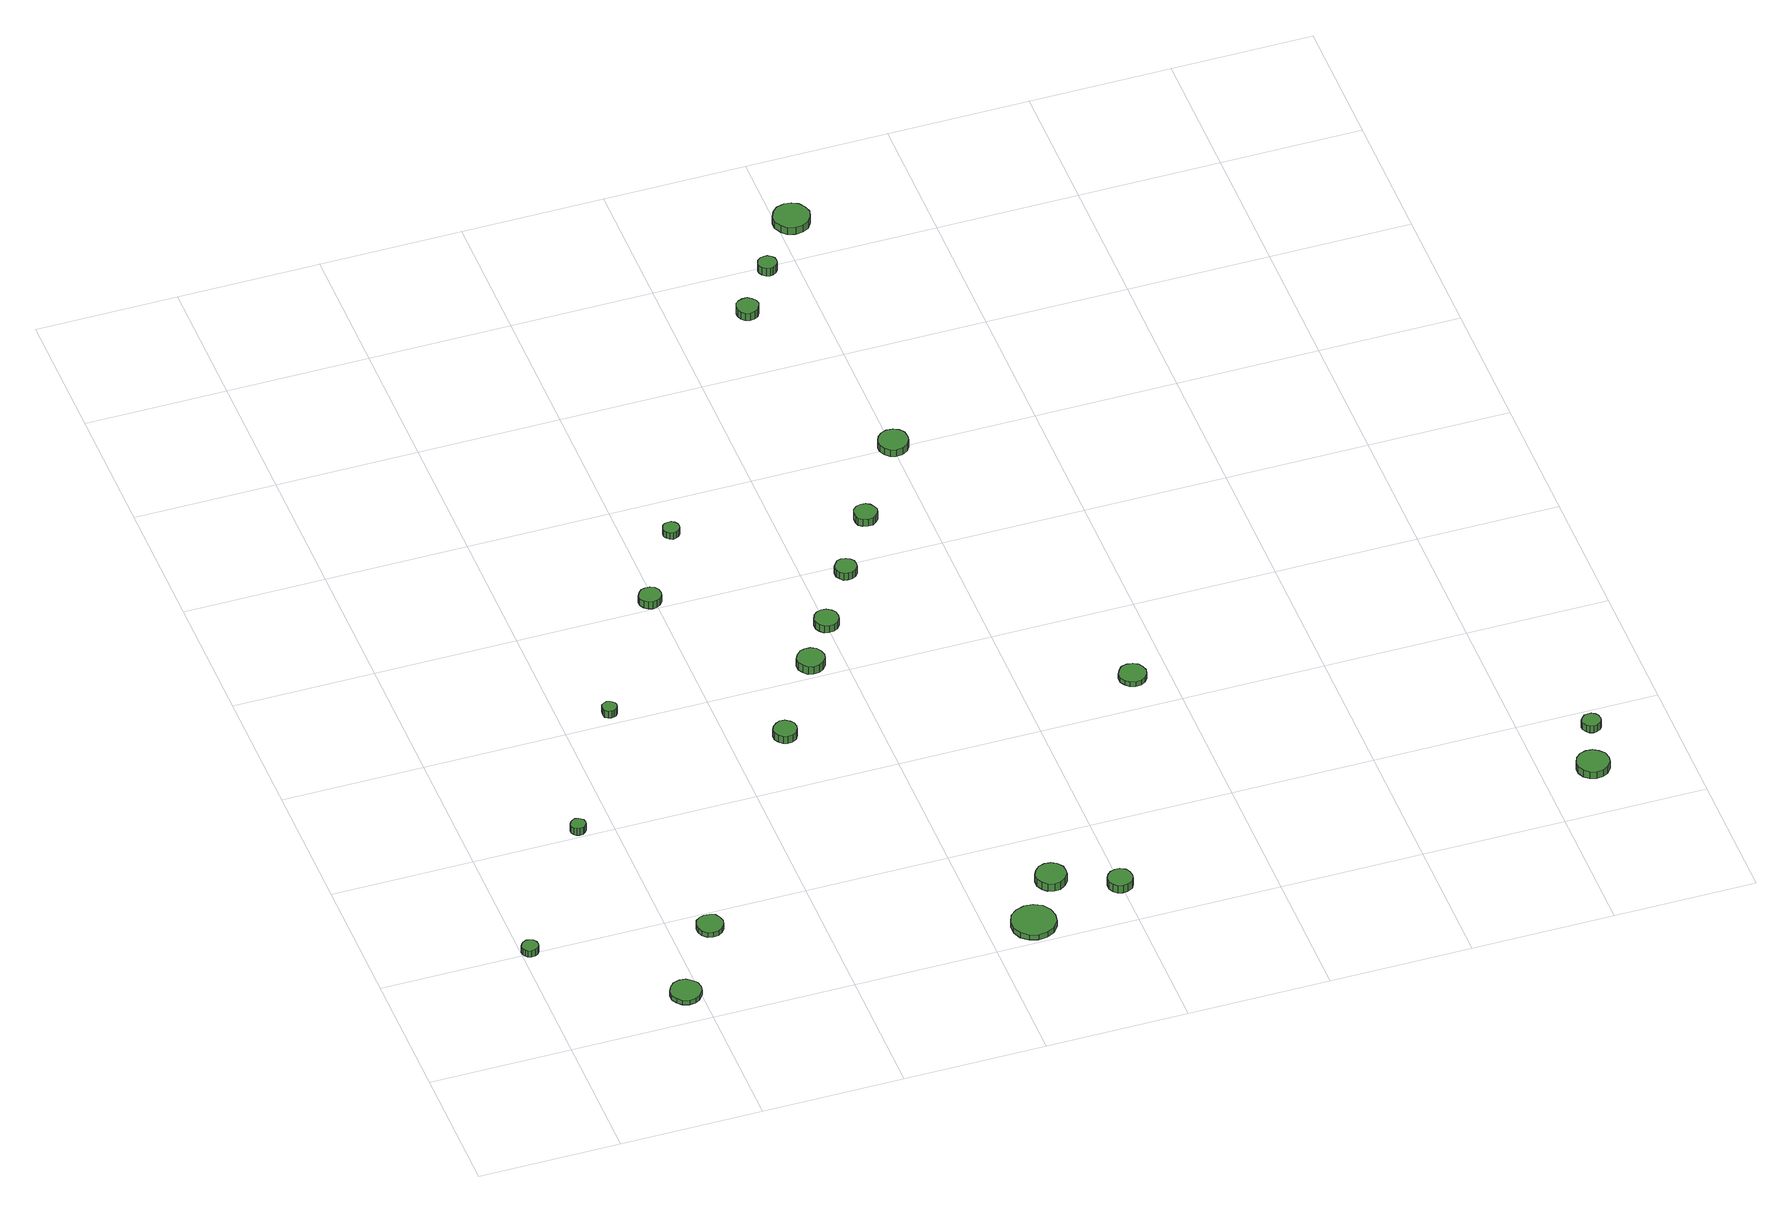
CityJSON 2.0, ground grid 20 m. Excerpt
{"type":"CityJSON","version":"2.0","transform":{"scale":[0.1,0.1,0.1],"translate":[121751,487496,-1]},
"CityObjects":{
"tree1":{"type":"SolitaryVegetationObject","attributes":{"function":"something"},"geometry":[{"type":"MultiSurface","lod":"1","boundaries":[[[0,1,2,3,4,5,6,7,8,9,10,11,12,13,14]],[[15,16,17,18,19,20,21,22,23,24,25,26,27,28,29]],[[0,29,28,1]],[[1,28,27,2]],[[2,27,26,3]],[[3,26,25,4]],[[4,25,24,5]],[[5,24,23,6]],[[6,23,22,7]],[[7,22,21,8]],[[8,21,20,9]],[[9,20,19,10]],[[10,19,18,11]],[[11,18,17,12]],[[12,17,16,13]],[[13,16,15,14]],[[14,15,29,0]]]}]},
"tree2":{"type":"SolitaryVegetationObject","attributes":{"function":"something"},"geometry":[{"type":"MultiSurface","lod":"1","boundaries":[[[30,31,32,33,34,35,36,37,38,39,40,41,42,43,44]],[[45,46,47,48,49,50,51,52,53,54,55,56,57,58,59]],[[30,59,58,31]],[[31,58,57,32]],[[32,57,56,33]],[[33,56,55,34]],[[34,55,54,35]],[[35,54,53,36]],[[36,53,52,37]],[[37,52,51,38]],[[38,51,50,39]],[[39,50,49,40]],[[40,49,48,41]],[[41,48,47,42]],[[42,47,46,43]],[[43,46,45,44]],[[44,45,59,30]]]}]},
"tree3":{"type":"SolitaryVegetationObject","attributes":{"function":"something"},"geometry":[{"type":"MultiSurface","lod":"1","boundaries":[[[60,61,62,63,64,65,66,67,68,69,70,71,72,73,74]],[[75,76,77,78,79,80,81,82,83,84,85,86,87,88,89]],[[60,89,88,61]],[[61,88,87,62]],[[62,87,86,63]],[[63,86,85,64]],[[64,85,84,65]],[[65,84,83,66]],[[66,83,82,67]],[[67,82,81,68]],[[68,81,80,69]],[[69,80,79,70]],[[70,79,78,71]],[[71,78,77,72]],[[72,77,76,73]],[[73,76,75,74]],[[74,75,89,60]]]}]},
"tree4":{"type":"SolitaryVegetationObject","attributes":{"function":"something"},"geometry":[{"type":"MultiSurface","lod":"1","boundaries":[[[90,91,92,93,94,95,96,97,98,99,100,101,102,103,104]],[[105,106,107,108,109,110,111,112,113,114,115,116,117,118,119]],[[90,119,118,91]],[[91,118,117,92]],[[92,117,116,93]],[[93,116,115,94]],[[94,115,114,95]],[[95,114,113,96]],[[96,113,112,97]],[[97,112,111,98]],[[98,111,110,99]],[[99,110,109,100]],[[100,109,108,101]],[[101,108,107,102]],[[102,107,106,103]],[[103,106,105,104]],[[104,105,119,90]]]}]},
"tree5":{"type":"SolitaryVegetationObject","attributes":{"function":"something"},"geometry":[{"type":"MultiSurface","lod":"1","boundaries":[[[120,121,122,123,124,125,126,127,128,129,130,131,132,133,134]],[[135,136,137,138,139,140,141,142,143,144,145,146,147,148,149]],[[120,149,148,121]],[[121,148,147,122]],[[122,147,146,123]],[[123,146,145,124]],[[124,145,144,125]],[[125,144,143,126]],[[126,143,142,127]],[[127,142,141,128]],[[128,141,140,129]],[[129,140,139,130]],[[130,139,138,131]],[[131,138,137,132]],[[132,137,136,133]],[[133,136,135,134]],[[134,135,149,120]]]}]},
"tree6":{"type":"SolitaryVegetationObject","attributes":{"function":"something"},"geometry":[{"type":"MultiSurface","lod":"1","boundaries":[[[150,151,152,153,154,155,156,157,158,159,160,161,162,163,164]],[[165,166,167,168,169,170,171,172,173,174,175,176,177,178,179]],[[150,179,178,151]],[[151,178,177,152]],[[152,177,176,153]],[[153,176,175,154]],[[154,175,174,155]],[[155,174,173,156]],[[156,173,172,157]],[[157,172,171,158]],[[158,171,170,159]],[[159,170,169,160]],[[160,169,168,161]],[[161,168,167,162]],[[162,167,166,163]],[[163,166,165,164]],[[164,165,179,150]]]}]},
"tree7":{"type":"SolitaryVegetationObject","attributes":{"function":"something"},"geometry":[{"type":"MultiSurface","lod":"1","boundaries":[[[180,181,182,183,184,185,186,187,188,189,190,191,192,193,194]],[[195,196,197,198,199,200,201,202,203,204,205,206,207,208,209]],[[180,209,208,181]],[[181,208,207,182]],[[182,207,206,183]],[[183,206,205,184]],[[184,205,204,185]],[[185,204,203,186]],[[186,203,202,187]],[[187,202,201,188]],[[188,201,200,189]],[[189,200,199,190]],[[190,199,198,191]],[[191,198,197,192]],[[192,197,196,193]],[[193,196,195,194]],[[194,195,209,180]]]}]},
"tree8":{"type":"SolitaryVegetationObject","attributes":{"function":"something"},"geometry":[{"type":"MultiSurface","lod":"1","boundaries":[[[210,211,212,213,214,215,216,217,218,219,220,221,222,223,224]],[[225,226,227,228,229,230,231,232,233,234,235,236,237,238,239]],[[210,239,238,211]],[[211,238,237,212]],[[212,237,236,213]],[[213,236,235,214]],[[214,235,234,215]],[[215,234,233,216]],[[216,233,232,217]],[[217,232,231,218]],[[218,231,230,219]],[[219,230,229,220]],[[220,229,228,221]],[[221,228,227,222]],[[222,227,226,223]],[[223,226,225,224]],[[224,225,239,210]]]}]},
"tree9":{"type":"SolitaryVegetationObject","attributes":{"function":"something"},"geometry":[{"type":"MultiSurface","lod":"1","boundaries":[[[240,241,242,243,244,245,246,247,248,249,250,251,252,253,254]],[[255,256,257,258,259,260,261,262,263,264,265,266,267,268,269]],[[240,269,268,241]],[[241,268,267,242]],[[242,267,266,243]],[[243,266,265,244]],[[244,265,264,245]],[[245,264,263,246]],[[246,263,262,247]],[[247,262,261,248]],[[248,261,260,249]],[[249,260,259,250]],[[250,259,258,251]],[[251,258,257,252]],[[252,257,256,253]],[[253,256,255,254]],[[254,255,269,240]]]}]},
"tree10":{"type":"SolitaryVegetationObject","attributes":{"function":"something"},"geometry":[{"type":"MultiSurface","lod":"1","boundaries":[[[270,271,272,273,274,275,276,277,278,279,280,281,282,283,284]],[[285,286,287,288,289,290,291,292,293,294,295,296,297,298,299]],[[270,299,298,271]],[[271,298,297,272]],[[272,297,296,273]],[[273,296,295,274]],[[274,295,294,275]],[[275,294,293,276]],[[276,293,292,277]],[[277,292,291,278]],[[278,291,290,279]],[[279,290,289,280]],[[280,289,288,281]],[[281,288,287,282]],[[282,287,286,283]],[[283,286,285,284]],[[284,285,299,270]]]}]},
"tree11":{"type":"SolitaryVegetationObject","attributes":{"function":"something"},"geometry":[{"type":"MultiSurface","lod":"1","boundaries":[[[300,301,302,303,304,305,306,307,308,309,310,311,312,313,314]],[[315,316,317,318,319,320,321,322,323,324,325,326,327,328,329]],[[300,329,328,301]],[[301,328,327,302]],[[302,327,326,303]],[[303,326,325,304]],[[304,325,324,305]],[[305,324,323,306]],[[306,323,322,307]],[[307,322,321,308]],[[308,321,320,309]],[[309,320,319,310]],[[310,319,318,311]],[[311,318,317,312]],[[312,317,316,313]],[[313,316,315,314]],[[314,315,329,300]]]}]},
"tree12":{"type":"SolitaryVegetationObject","attributes":{"function":"something"},"geometry":[{"type":"MultiSurface","lod":"1","boundaries":[[[330,331,332,333,334,335,336,337,338,339,340,341,342,343,344]],[[345,346,347,348,349,350,351,352,353,354,355,356,357,358,359]],[[330,359,358,331]],[[331,358,357,332]],[[332,357,356,333]],[[333,356,355,334]],[[334,355,354,335]],[[335,354,353,336]],[[336,353,352,337]],[[337,352,351,338]],[[338,351,350,339]],[[339,350,349,340]],[[340,349,348,341]],[[341,348,347,342]],[[342,347,346,343]],[[343,346,345,344]],[[344,345,359,330]]]}]},
"tree13":{"type":"SolitaryVegetationObject","attributes":{"function":"something"},"geometry":[{"type":"MultiSurface","lod":"1","boundaries":[[[360,361,362,363,364,365,366,367,368,369,370,371,372,373,374]],[[375,376,377,378,379,380,381,382,383,384,385,386,387,388,389]],[[360,389,388,361]],[[361,388,387,362]],[[362,387,386,363]],[[363,386,385,364]],[[364,385,384,365]],[[365,384,383,366]],[[366,383,382,367]],[[367,382,381,368]],[[368,381,380,369]],[[369,380,379,370]],[[370,379,378,371]],[[371,378,377,372]],[[372,377,376,373]],[[373,376,375,374]],[[374,375,389,360]]]}]},
"tree14":{"type":"SolitaryVegetationObject","attributes":{"function":"something"},"geometry":[{"type":"MultiSurface","lod":"1","boundaries":[[[390,391,392,393,394,395,396,397,398,399,400,401,402,403,404]],[[405,406,407,408,409,410,411,412,413,414,415,416,417,418,419]],[[390,419,418,391]],[[391,418,417,392]],[[392,417,416,393]],[[393,416,415,394]],[[394,415,414,395]],[[395,414,413,396]],[[396,413,412,397]],[[397,412,411,398]],[[398,411,410,399]],[[399,410,409,400]],[[400,409,408,401]],[[401,408,407,402]],[[402,407,406,403]],[[403,406,405,404]],[[404,405,419,390]]]}]},
"tree15":{"type":"SolitaryVegetationObject","attributes":{"function":"something"},"geometry":[{"type":"MultiSurface","lod":"1","boundaries":[[[420,421,422,423,424,425,426,427,428,429,430,431,432,433,434]],[[435,436,437,438,439,440,441,442,443,444,445,446,447,448,449]],[[420,449,448,421]],[[421,448,447,422]],[[422,447,446,423]],[[423,446,445,424]],[[424,445,444,425]],[[425,444,443,426]],[[426,443,442,427]],[[427,442,441,428]],[[428,441,440,429]],[[429,440,439,430]],[[430,439,438,431]],[[431,438,437,432]],[[432,437,436,433]],[[433,436,435,434]],[[434,435,449,420]]]}]},
"tree16":{"type":"SolitaryVegetationObject","attributes":{"function":"something"},"geometry":[{"type":"MultiSurface","lod":"1","boundaries":[[[450,451,452,453,454,455,456,457,458,459,460,461,462,463,464]],[[465,466,467,468,469,470,471,472,473,474,475,476,477,478,479]],[[450,479,478,451]],[[451,478,477,452]],[[452,477,476,453]],[[453,476,475,454]],[[454,475,474,455]],[[455,474,473,456]],[[456,473,472,457]],[[457,472,471,458]],[[458,471,470,459]],[[459,470,469,460]],[[460,469,468,461]],[[461,468,467,462]],[[462,467,466,463]],[[463,466,465,464]],[[464,465,479,450]]]}]},
"tree17":{"type":"SolitaryVegetationObject","attributes":{"function":"something"},"geometry":[{"type":"MultiSurface","lod":"1","boundaries":[[[480,481,482,483,484,485,486,487,488,489,490,491,492,493,494]],[[495,496,497,498,499,500,501,502,503,504,505,506,507,508,509]],[[480,509,508,481]],[[481,508,507,482]],[[482,507,506,483]],[[483,506,505,484]],[[484,505,504,485]],[[485,504,503,486]],[[486,503,502,487]],[[487,502,501,488]],[[488,501,500,489]],[[489,500,499,490]],[[490,499,498,491]],[[491,498,497,492]],[[492,497,496,493]],[[493,496,495,494]],[[494,495,509,480]]]}]},
"tree18":{"type":"SolitaryVegetationObject","attributes":{"function":"something"},"geometry":[{"type":"MultiSurface","lod":"1","boundaries":[[[510,511,512,513,514,515,516,517,518,519,520,521,522,523,524]],[[525,526,527,528,529,530,531,532,533,534,535,536,537,538,539]],[[510,539,538,511]],[[511,538,537,512]],[[512,537,536,513]],[[513,536,535,514]],[[514,535,534,515]],[[515,534,533,516]],[[516,533,532,517]],[[517,532,531,518]],[[518,531,530,519]],[[519,530,529,520]],[[520,529,528,521]],[[521,528,527,522]],[[522,527,526,523]],[[523,526,525,524]],[[524,525,539,510]]]}]},
"tree19":{"type":"SolitaryVegetationObject","attributes":{"function":"something"},"geometry":[{"type":"MultiSurface","lod":"1","boundaries":[[[540,541,542,543,544,545,546,547,548,549,550,551,552,553,554]],[[555,556,557,558,559,560,561,562,563,564,565,566,567,568,569]],[[540,569,568,541]],[[541,568,567,542]],[[542,567,566,543]],[[543,566,565,544]],[[544,565,564,545]],[[545,564,563,546]],[[546,563,562,547]],[[547,562,561,548]],[[548,561,560,549]],[[549,560,559,550]],[[550,559,558,551]],[[551,558,557,552]],[[552,557,556,553]],[[553,556,555,554]],[[554,555,569,540]]]}]},
"tree20":{"type":"SolitaryVegetationObject","attributes":{"function":"something"},"geometry":[{"type":"MultiSurface","lod":"1","boundaries":[[[570,571,572,573,574,575,576,577,578,579,580,581,582,583,584]],[[585,586,587,588,589,590,591,592,593,594,595,596,597,598,599]],[[570,599,598,571]],[[571,598,597,572]],[[572,597,596,573]],[[573,596,595,574]],[[574,595,594,575]],[[575,594,593,576]],[[576,593,592,577]],[[577,592,591,578]],[[578,591,590,579]],[[579,590,589,580]],[[580,589,588,581]],[[581,588,587,582]],[[582,587,586,583]],[[583,586,585,584]],[[584,585,599,570]]]}]},
"tree21":{"type":"SolitaryVegetationObject","attributes":{"function":"something"},"geometry":[{"type":"MultiSurface","lod":"1","boundaries":[[[600,601,602,603,604,605,606,607,608,609,610,611,612,613,614]],[[615,616,617,618,619,620,621,622,623,624,625,626,627,628,629]],[[600,629,628,601]],[[601,628,627,602]],[[602,627,626,603]],[[603,626,625,604]],[[604,625,624,605]],[[605,624,623,606]],[[606,623,622,607]],[[607,622,621,608]],[[608,621,620,609]],[[609,620,619,610]],[[610,619,618,611]],[[611,618,617,612]],[[612,617,616,613]],[[613,616,615,614]],[[614,615,629,600]]]}]},
"tree22":{"type":"SolitaryVegetationObject","attributes":{"function":"something"},"geometry":[{"type":"MultiSurface","lod":"1","boundaries":[[[630,631,632,633,634,635,636,637,638,639,640,641,642,643,644]],[[645,646,647,648,649,650,651,652,653,654,655,656,657,658,659]],[[630,659,658,631]],[[631,658,657,632]],[[632,657,656,633]],[[633,656,655,634]],[[634,655,654,635]],[[635,654,653,636]],[[636,653,652,637]],[[637,652,651,638]],[[638,651,650,639]],[[639,650,649,640]],[[640,649,648,641]],[[641,648,647,642]],[[642,647,646,643]],[[643,646,645,644]],[[644,645,659,630]]]}]}
},
"vertices":[
[24,204,18],[23,208,18],[20,212,18],[16,214,18],[11,215,18],[6,213,18],[3,210,18],[1,206,18],[1,201,18],[3,197,18],[6,194,18],[11,192,18],[16,193,18],[20,195,18],[23,199,18],[23,199,7],[20,195,7],[16,193,7],[11,192,7],[6,194,7],[3,197,7],[1,201,7],[1,206,7],[3,210,7],[6,213,7],[11,215,7],[16,214,7],[20,212,7],[23,208,7],[24,204,7],
[202,54,15],[200,63,15],[194,70,15],[187,75,15],[178,76,15],[169,73,15],[163,67,15],[159,59,15],[159,50,15],[163,42,15],[169,36,15],[178,33,15],[187,34,15],[194,38,15],[200,46,15],[200,46,7],[194,38,7],[187,34,7],[178,33,7],[169,36,7],[163,42,7],[159,50,7],[159,59,7],[163,67,7],[169,73,7],[178,76,7],[187,75,7],[194,70,7],[200,63,7],[202,54,7],
[161,406,25],[160,411,25],[157,414,25],[154,416,25],[149,417,25],[145,415,25],[142,412,25],[140,408,25],[140,404,25],[142,400,25],[145,397,25],[149,396,25],[154,396,25],[157,398,25],[160,402,25],[160,402,13],[157,398,13],[154,396,13],[149,396,13],[145,397,13],[142,400,13],[140,404,13],[140,408,13],[142,412,13],[145,415,13],[149,417,13],[154,416,13],[157,414,13],[160,411,13],[161,406,13],
[273,170,15],[271,177,15],[267,184,15],[260,187,15],[252,188,15],[245,186,15],[239,181,15],[236,174,15],[236,166,15],[239,159,15],[245,153,15],[252,151,15],[260,152,15],[267,156,15],[271,162,15],[271,162,7],[267,156,7],[260,152,7],[252,151,7],[245,153,7],[239,159,7],[236,166,7],[236,174,7],[239,181,7],[245,186,7],[252,188,7],[260,187,7],[267,184,7],[271,177,7],[273,170,7],
[278,617,23],[277,621,23],[274,624,23],[271,626,23],[267,627,23],[263,626,23],[259,623,23],[258,619,23],[258,615,23],[259,611,23],[263,608,23],[267,607,23],[271,607,23],[274,609,23],[277,613,23],[277,613,11],[274,609,11],[271,607,11],[267,607,11],[263,608,11],[259,611,11],[258,615,11],[258,619,11],[259,623,11],[263,626,11],[267,627,11],[271,626,11],[274,624,11],[277,621,11],[278,617,11],
[489,495,26],[488,502,26],[484,507,26],[478,511,26],[471,512,26],[465,509,26],[460,505,26],[457,499,26],[457,492,26],[460,486,26],[465,481,26],[471,479,26],[478,480,26],[484,483,26],[488,489,26],[488,489,13],[484,483,13],[478,480,13],[471,479,13],[465,481,13],[460,486,13],[457,492,13],[457,499,13],[460,505,13],[465,509,13],[471,512,13],[478,511,13],[484,507,13],[488,502,13],[489,495,13],
[409,815,19],[408,821,19],[404,827,19],[398,830,19],[392,830,19],[386,829,19],[381,824,19],[378,818,19],[378,812,19],[381,806,19],[386,802,19],[392,800,19],[398,801,19],[404,804,19],[408,809,19],[408,809,7],[404,804,7],[398,801,7],[392,800,7],[386,802,7],[381,806,7],[378,812,7],[378,818,7],[381,824,7],[386,829,7],[392,830,7],[398,830,7],[404,827,7],[408,821,7],[409,815,7],
[694,34,16],[692,47,16],[684,58,16],[673,64,16],[660,65,16],[648,61,16],[638,53,16],[633,41,16],[633,28,16],[638,16,16],[648,8,16],[660,4,16],[673,5,16],[684,11,16],[692,22,16],[692,22,7],[684,11,7],[673,5,7],[660,4,7],[648,8,7],[638,16,7],[633,28,7],[633,41,7],[638,53,7],[648,61,7],[660,65,7],[673,64,7],[684,58,7],[692,47,7],[694,34,7],
[574,626,19],[572,634,19],[567,641,19],[560,645,19],[552,645,19],[545,643,19],[539,637,19],[535,630,19],[535,622,19],[539,615,19],[545,609,19],[552,607,19],[560,608,19],[567,612,19],[572,618,19],[572,618,6],[567,612,6],[560,608,6],[552,607,6],[545,609,6],[539,615,6],[535,622,6],[535,630,6],[539,637,6],[545,643,6],[552,645,6],[560,645,6],[567,641,6],[572,634,6],[574,626,6],
[476,934,19],[475,938,19],[472,942,19],[468,945,19],[463,945,19],[459,944,19],[455,941,19],[453,936,19],[453,931,19],[455,927,19],[459,924,19],[463,922,19],[468,923,19],[472,925,19],[475,929,19],[475,929,8],[472,925,8],[468,923,8],[463,922,8],[459,924,8],[455,927,8],[453,931,8],[453,936,8],[455,941,8],[459,944,8],[463,945,8],[468,945,8],[472,942,8],[475,938,8],[476,934,8],
[734,108,23],[733,116,23],[727,124,23],[720,128,23],[711,129,23],[702,126,23],[696,120,23],[692,112,23],[692,103,23],[696,95,23],[702,89,23],[711,86,23],[720,87,23],[727,92,23],[733,99,23],[733,99,10],[727,92,10],[720,87,10],[711,86,10],[702,89,10],[696,95,10],[692,103,10],[692,112,10],[696,120,10],[702,126,10],[711,129,10],[720,128,10],[727,124,10],[733,116,10],[734,108,10],
[617,696,18],[616,703,18],[612,708,18],[606,712,18],[599,713,18],[592,711,18],[587,706,18],[584,699,18],[584,692,18],[587,686,18],[592,681,18],[599,679,18],[606,680,18],[612,683,18],[616,689,18],[616,689,6],[612,683,6],[606,680,6],[599,679,6],[592,681,6],[587,686,6],[584,692,6],[584,699,6],[587,706,6],[592,711,6],[599,713,6],[606,712,6],[612,708,6],[616,703,6],[617,696,6],
[814,68,25],[813,75,25],[809,81,25],[802,85,25],[795,85,25],[788,83,25],[783,78,25],[780,72,25],[780,64,25],[783,58,25],[788,53,25],[795,51,25],[802,52,25],[809,55,25],[813,61,25],[813,61,12],[809,55,12],[802,52,12],[795,51,12],[788,53,12],[783,58,12],[780,64,12],[780,72,12],[783,78,12],[788,83,12],[795,85,12],[802,85,12],[809,81,12],[813,75,12],[814,68,12],
[674,786,18],[673,792,18],[669,797,18],[664,800,18],[657,801,18],[651,799,18],[647,794,18],[644,789,18],[644,782,18],[647,777,18],[651,772,18],[657,771,18],[664,771,18],[669,774,18],[673,779,18],[673,779,6],[669,774,6],[664,771,6],[657,771,6],[651,772,6],[647,777,6],[644,782,6],[644,789,6],[647,794,6],[651,799,6],[657,801,6],[664,800,6],[669,797,6],[673,792,6],[674,786,6],
[736,880,18],[734,886,18],[730,892,18],[725,895,18],[718,896,18],[711,894,18],[706,889,18],[704,883,18],[704,876,18],[706,870,18],[711,866,18],[718,864,18],[725,864,18],[730,868,18],[734,873,18],[734,873,6],[730,868,6],[725,864,6],[718,864,6],[711,866,6],[706,870,6],[704,876,6],[704,883,6],[706,889,6],[711,894,6],[718,896,6],[725,895,6],[730,892,6],[734,886,6],[736,880,6],
[970,462,14],[968,470,14],[964,476,14],[957,480,14],[949,481,14],[941,479,14],[936,473,14],[932,466,14],[932,458,14],[936,451,14],[941,446,14],[949,443,14],[957,444,14],[964,448,14],[968,454,14],[968,454,6],[964,448,6],[957,444,6],[949,443,6],[941,446,6],[936,451,6],[932,458,6],[932,466,6],[936,473,6],[941,479,6],[949,481,6],[957,480,6],[964,476,6],[968,470,6],[970,462,6],
[819,996,26],[818,1005,26],[813,1012,26],[805,1016,26],[796,1017,26],[788,1014,26],[782,1008,26],[778,1000,26],[778,992,26],[782,984,26],[788,978,26],[796,975,26],[805,976,26],[813,981,26],[818,988,26],[818,988,14],[813,981,14],[805,976,14],[796,975,14],[788,978,14],[782,984,14],[778,992,14],[778,1000,14],[782,1008,14],[788,1014,14],[796,1017,14],[805,1016,14],[813,1012,14],[818,1005,14],[819,996,14],
[720,1315,25],[718,1321,25],[714,1326,25],[709,1330,25],[702,1330,25],[696,1328,25],[691,1324,25],[689,1318,25],[689,1312,25],[691,1306,25],[696,1301,25],[702,1299,25],[709,1300,25],[714,1303,25],[718,1309,25],[718,1309,12],[714,1303,12],[709,1300,12],[702,1299,12],[696,1301,12],[691,1306,12],[689,1312,12],[689,1318,12],[691,1324,12],[696,1328,12],[702,1330,12],[709,1330,12],[714,1326,12],[718,1321,12],[720,1315,12],
[772,1392,21],[771,1398,21],[768,1402,21],[763,1405,21],[758,1405,21],[753,1404,21],[748,1400,21],[746,1395,21],[746,1390,21],[748,1385,21],[753,1381,21],[758,1379,21],[763,1380,21],[768,1383,21],[771,1387,21],[771,1387,8],[768,1383,8],[763,1380,8],[758,1379,8],[753,1381,8],[748,1385,8],[746,1390,8],[746,1395,8],[748,1400,8],[753,1404,8],[758,1405,8],[763,1405,8],[768,1402,8],[771,1398,8],[772,1392,8],
[846,1472,20],[843,1482,20],[837,1491,20],[828,1496,20],[818,1497,20],[807,1494,20],[800,1487,20],[795,1477,20],[795,1467,20],[800,1457,20],[807,1450,20],[818,1447,20],[828,1448,20],[837,1453,20],[843,1462,20],[843,1462,8],[837,1453,8],[828,1448,8],[818,1447,8],[807,1450,8],[800,1457,8],[795,1467,8],[795,1477,8],[800,1487,8],[807,1494,8],[818,1497,8],[828,1496,8],[837,1491,8],[843,1482,8],[846,1472,8],
[1490,80,27],[1488,90,27],[1482,97,27],[1474,102,27],[1465,103,27],[1456,100,27],[1449,94,27],[1445,85,27],[1445,76,27],[1449,67,27],[1456,61,27],[1465,58,27],[1474,59,27],[1482,63,27],[1488,71,27],[1488,71,15],[1482,63,15],[1474,59,15],[1465,58,15],[1456,61,15],[1449,67,15],[1445,76,15],[1445,85,15],[1449,94,15],[1456,100,15],[1465,103,15],[1474,102,15],[1482,97,15],[1488,90,15],[1490,80,15],
[1506,161,25],[1505,167,25],[1502,171,25],[1497,174,25],[1492,174,25],[1487,173,25],[1483,169,25],[1480,164,25],[1480,159,25],[1483,154,25],[1487,150,25],[1492,148,25],[1497,149,25],[1502,152,25],[1505,156,25],[1505,156,13],[1502,152,13],[1497,149,13],[1492,148,13],[1487,150,13],[1483,154,13],[1480,159,13],[1480,164,13],[1483,169,13],[1487,173,13],[1492,174,13],[1497,174,13],[1502,171,13],[1505,167,13],[1506,161,13]
]}
